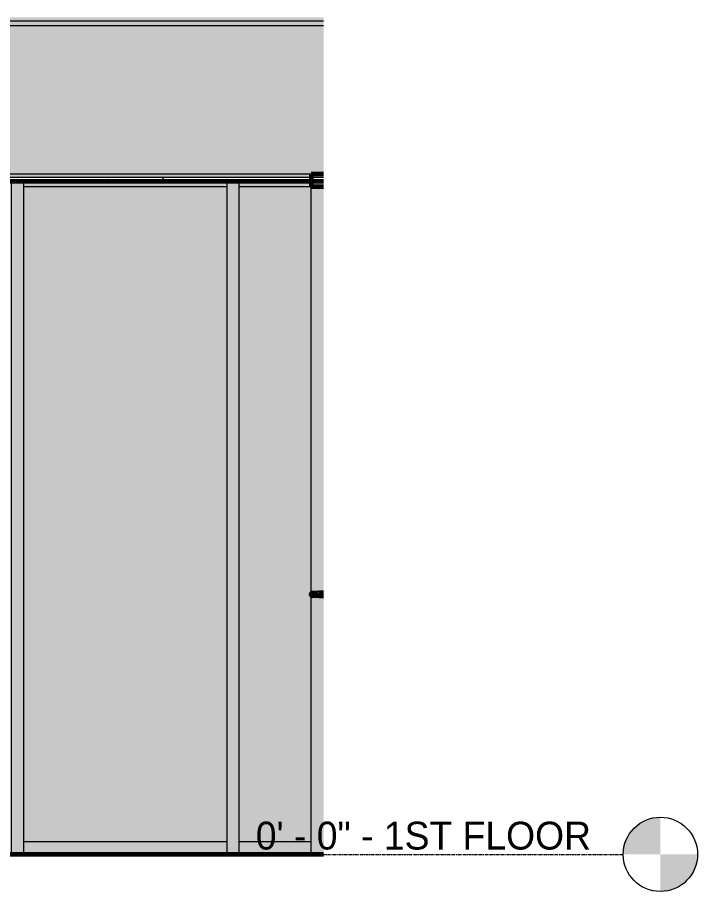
# Model space of a CAD drawing. Header units: inches. Extents: x -3547 to 1672, y -48 to 208.
# Drawn here: x 1562.6 to 1672.4, y -6 to 135.2 of the extents above; entities that cross this region are included whole.
import ezdxf

# ---------------------------------------------------------------- set-up
doc = ezdxf.new("R2010")
doc.units = ezdxf.units.IN
doc.header["$MEASUREMENT"] = 0
doc.linetypes.add('Aligning Line 1_8_', pattern=[0.25, 0.125, -0.125])
doc.linetypes.add('Grid Line 1_2_', pattern=[0.875, 0.5, -0.125, 0.125, -0.125])
for name, color, linetype, lineweight in [('0-2', 9, 'Continuous', 5), ('0-3', 165, 'Continuous', 5), ('0-4', 10, 'Continuous', 5), ('A-DOOR-2', 31, 'Continuous', 9), ('A-FLOR-5', 250, 'Continuous', 60), ('A-FLOR-7', 21, 'Continuous', 5), ('A-FLOR-8', 251, 'Continuous', 5), ('A-FLOR-LEVL', 51, 'Continuous', 9), ('A-FLOR-LEVL-1', 51, 'Grid Line 1_2_', 9), ('A-FLOR-LEVL-2', 151, 'Continuous', 9), ('A-FLOR-LEVL-3', 147, 'Continuous', 9), ('A-FLOR-MCUT-1', 7, 'Continuous', 18), ('A-FLOR-PATT-1', 253, 'Continuous', 9), ('A-FLOR-PATT-2', 90, 'Continuous', 9), ('A-GLAZ-CURT', 52, 'Continuous', 9), ('A-GLAZ-CWMG', 51, 'Continuous', 9), ('A-GLAZ-CWMG-1', 51, 'Continuous', 60), ('G-ANNO-SYMB', 111, 'Aligning Line 1_8_', 9), ('G-ANNO-SYMB-1', 147, 'Aligning Line 1_8_', 9)]:
    doc.layers.add(name, color=color, linetype=linetype, lineweight=lineweight)
doc.styles.add('Century Gothic', font='ufonts.com_century-gothic.ttf', dxfattribs={"height": 4.5})

# ---------------------------------------------------------------- blocks, each defined once
blk = doc.blocks.new('Level - Level Head - Circle-V26-Elevation 5 - d')
at = {"layer": 'A-FLOR-LEVL'}
h = blk.add_hatch(color=256, dxfattribs=at)
edge = h.paths.add_edge_path(flags=0)
edge.add_line((3782.1, 0), (3776.1, 0))
edge.add_arc((3782.1, 0), 6, 90, 180, ccw=False)
edge.add_line((3782.1, 6), (3782.1, 0))
h = blk.add_hatch(color=256, dxfattribs=at)
edge = h.paths.add_edge_path(flags=0)
edge.add_line((3782.1, -6), (3782.1, 0))
edge.add_line((3782.1, 0), (3788.1, 0))
edge.add_arc((3782.1, 0), 6, 270, 360, ccw=False)
at = {"layer": 'A-FLOR-LEVL-2'}
blk.add_circle((3782.1, 0), 6, dxfattribs=at)
blk = doc.blocks.new('CTR - 2nd Phase_rvt-8-Elevation 5 - d')
at = {"layer": 'A-FLOR-LEVL-1'}
blk.add_line((3321.5, 0), (3776.1, 0), dxfattribs=at)
at = {"layer": '0-2'}
blk.add_blockref('Level - Level Head - Circle-V26-Elevation 5 - d', (0, 0), dxfattribs=at)
at = {"layer": 'A-FLOR-LEVL', "insert": (3716.79, 5.28), "char_height": 4.5, "width": 64.9935, "attachment_point": 1, "style": 'Century Gothic'}
blk.add_mtext('0\' - 0" - 1ST FLOOR', dxfattribs=at)
blk = doc.blocks.new('Level - Level Head - Circle-V27-Elevation 5 - d')
at = {"layer": 'A-FLOR-LEVL'}
h = blk.add_hatch(color=256, dxfattribs=at)
edge = h.paths.add_edge_path(flags=0)
edge.add_line((3782.1, 0), (3776.1, 0))
edge.add_arc((3782.1, 0), 6, 90, 180, ccw=False)
edge.add_line((3782.1, 6), (3782.1, 0))
h = blk.add_hatch(color=256, dxfattribs=at)
edge = h.paths.add_edge_path(flags=0)
edge.add_line((3782.1, -6), (3782.1, 0))
edge.add_line((3782.1, 0), (3788.1, 0))
edge.add_arc((3782.1, 0), 6, 270, 360, ccw=False)
at = {"layer": 'A-FLOR-LEVL-3'}
blk.add_circle((3782.1, 0), 6, dxfattribs=at)
blk = doc.blocks.new('CTR - 1st Phase - Unit Layouts_rvt-8-Elevation 5 - d')
at = {"layer": 'A-FLOR-LEVL-1'}
blk.add_line((3321.5, 0), (3776.1, 0), dxfattribs=at)
at = {"layer": '0-3'}
blk.add_blockref('Level - Level Head - Circle-V27-Elevation 5 - d', (0, 0), dxfattribs=at)
at = {"layer": 'A-FLOR-LEVL', "insert": (3716.79, 5.28), "char_height": 4.5, "width": 64.9935, "attachment_point": 1, "style": 'Century Gothic'}
blk.add_mtext('0\' - 0" - 1ST FLOOR', dxfattribs=at)
blk = doc.blocks.new('CTR  - Topography_rvt-8-Elevation 5 - d')
at = {"layer": 'A-FLOR-LEVL-1'}
blk.add_line((3321.5, 0), (3776.1, 0), dxfattribs=at)
at = {"layer": 'G-ANNO-SYMB-1'}
blk.add_line((3369.84, 0), (3727.74, 0), dxfattribs=at)
at = {"layer": '0-3'}
blk.add_blockref('Level - Level Head - Circle-V27-Elevation 5 - d', (0, 0), dxfattribs=at)
at = {"layer": 'A-FLOR-LEVL', "insert": (3716.79, 5.28), "char_height": 4.5, "width": 64.9935, "attachment_point": 1, "style": 'Century Gothic'}
blk.add_mtext('0\' - 0" - 1ST FLOOR', dxfattribs=at)
blk = doc.blocks.new('CTR - 1st Phase - Shell_rvt-8-Elevation 5 - d')
at = {"layer": 'A-FLOR-7'}
h = blk.add_hatch(color=256, dxfattribs=at)
h.paths.add_polyline_path([(3407.86, 109.87), (3407.86, 133.87), (3369.84, 133.87), (3369.84, 109.87), (3392.21, 109.87)], flags=0)
h.paths.add_polyline_path([(3727.74, 109.87), (3727.74, 133.87), (3479.22, 133.87), (3479.22, 109.87), (3638.26, 109.87)], flags=0)
at = {"layer": 'A-FLOR-8'}
h = blk.add_hatch(color=256, dxfattribs=at)
h.paths.add_polyline_path([(3641.32, 109.37), (3727.74, 109.37), (3727.74, 109.87), (3479.22, 109.87), (3479.22, 109.37), (3639.32, 109.37)], flags=0)
h.paths.add_polyline_path([(3369.84, 109.37), (3407.86, 109.37), (3407.86, 109.87), (3369.84, 109.87), (3369.84, 109.39)], flags=0)
at = {"layer": 'A-FLOR-PATT-1'}
h = blk.add_hatch(dxfattribs=at)
h.set_pattern_fill('FP_25', color=256, style=0, pattern_type=2)
h.set_pattern_definition([(0, (0, 0), (7.68, 1.92), [0.634, -5.126, 0.634, -5.126, -30.72]), (0, (0, 0), (7.68, 1.92), [-11.52, 0.634, -10.886, 0.634, -5.126, -13.44]), (0, (0, 0), (7.68, 1.92), [-28.8, 0.634, -3.206, 0.634, -8.966]), (120, (2.88, 0.96), (-5.5027688, 5.6910751), [0.634, -5.126, 0.634, -5.126, -30.72]), (120, (2.88, 0.96), (-5.5027688, 5.6910751), [-11.52, 0.634, -10.886, 0.634, -5.126, -13.44]), (120, (2.88, 0.96), (-5.5027688, 5.6910751), [-28.8, 0.634, -3.206, 0.634, -8.966]), (240, (3.84, 4.8), (-2.1772312, -7.6110751), [0.634, -5.126, 0.634, -5.126, -30.72]), (240, (3.84, 4.8), (-2.1772312, -7.6110751), [-11.52, 0.634, -10.886, 0.634, -5.126, -13.44]), (240, (3.84, 4.8), (-2.1772312, -7.6110751), [-28.8, 0.634, -3.206, 0.634, -8.966])])
h.paths.add_polyline_path([(3479.22, 134.62), (3727.74, 134.62), (3727.74, 135.21), (3479.22, 135.21)], flags=0)
h.paths.add_polyline_path([(3369.84, 134.62), (3407.86, 134.62), (3407.86, 135.21), (3369.84, 135.21), (3369.84, 134.65)], flags=0)
h = blk.add_hatch(dxfattribs=at)
h.set_pattern_fill('FP_26', color=256, style=0, pattern_type=2)
h.set_pattern_definition([(0, (0, 0), (0, 2.399), []), (315, (0, 0), (2.3985062, 0), [3.393, -3.393]), (45, (0, 0), (2.3985062, 0), [3.393, -3.393])])
h.paths.add_polyline_path([(3638.26, 133.87), (3727.74, 133.87), (3727.74, 134.62), (3479.22, 134.62), (3479.22, 133.87), (3633.32, 133.87)], flags=0)
h.paths.add_polyline_path([(3381.03, 133.87), (3407.86, 133.87), (3407.86, 134.62), (3369.84, 134.6), (3369.84, 133.87)], flags=0)
at = {"layer": 'A-FLOR-PATT-2'}
h = blk.add_hatch(dxfattribs=at)
h.set_pattern_fill('FP_10', color=256, style=0, pattern_type=2)
h.set_pattern_definition([(0, (0, 0), (15.36, 3.84), [0.634, -10.886, 0.634, -10.886, -61.44]), (0, (0, 0), (15.36, 3.84), [-23.04, 0.634, -22.406, 0.634, -10.886, -26.88]), (0, (0, 0), (15.36, 3.84), [-57.6, 0.634, -7.046, 0.634, -18.566]), (120, (5.76, 1.92), (-11.0055376, 11.3821502), [0.634, -10.886, 0.634, -10.886, -61.44]), (120, (5.76, 1.92), (-11.0055376, 11.3821502), [-23.04, 0.634, -22.406, 0.634, -10.886, -26.88]), (120, (5.76, 1.92), (-11.0055376, 11.3821502), [-57.6, 0.634, -7.046, 0.634, -18.566]), (240, (7.68, 9.6), (-4.3544624, -15.2221502), [0.634, -10.886, 0.634, -10.886, -61.44]), (240, (7.68, 9.6), (-4.3544624, -15.2221502), [-23.04, 0.634, -22.406, 0.634, -10.886, -26.88]), (240, (7.68, 9.6), (-4.3544624, -15.2221502), [-57.6, 0.634, -7.046, 0.634, -18.566])])
h.paths.add_polyline_path([(3369.84, 108.75), (3407.86, 108.75), (3407.86, 109.37), (3369.84, 109.36)], flags=0)
h.paths.add_polyline_path([(3727.74, 108.75), (3727.74, 109.37), (3479.22, 109.37), (3479.22, 108.75), (3725.72, 108.75)], flags=0)
at = {"layer": 'A-FLOR-5'}
for p, q in [((3479.22, 108.75), (3727.74, 108.75)), ((3727.74, 0), (3369.84, 0))]:
    blk.add_line(p, q, dxfattribs=at)
at = {"layer": 'A-FLOR-LEVL-1'}
blk.add_line((3321.5, 0), (3776.1, 0), dxfattribs=at)
at = {"layer": 'A-FLOR-MCUT-1'}
for p, q in [((3727.74, 134.62), (3479.22, 134.62)), ((3727.74, 133.87), (3479.22, 133.87)), ((3727.74, 109.87), (3479.22, 109.87)), ((3727.74, 109.37), (3479.22, 109.37))]:
    blk.add_line(p, q, dxfattribs=at)
at = {"layer": 'G-ANNO-SYMB-1'}
blk.add_line((3369.84, 0), (3727.74, 0), dxfattribs=at)
at = {"layer": '0-3'}
blk.add_blockref('Level - Level Head - Circle-V27-Elevation 5 - d', (0, 0), dxfattribs=at)
at = {"layer": 'A-FLOR-LEVL', "insert": (3716.79, 5.28), "char_height": 4.5, "width": 64.9935, "attachment_point": 1, "style": 'Century Gothic'}
blk.add_mtext('0\' - 0" - 1ST FLOOR', dxfattribs=at)
blk = doc.blocks.new('CTR - 1st Phase -Stairs _ Elevators_rvt-8-Elevation 5 - d')
at = {"layer": 'A-FLOR-LEVL-1'}
blk.add_line((3321.5, 0), (3776.1, 0), dxfattribs=at)
at = {"layer": '0-3'}
blk.add_blockref('Level - Level Head - Circle-V27-Elevation 5 - d', (0, 0), dxfattribs=at)
at = {"layer": 'A-FLOR-LEVL', "insert": (3716.79, 5.28), "char_height": 4.5, "width": 64.9935, "attachment_point": 1, "style": 'Century Gothic'}
blk.add_mtext('0\' - 0" - 1ST FLOOR', dxfattribs=at)
blk = doc.blocks.new('System Panel - Glazed-2030644-Elevation 5 - d')
at = {"layer": 'A-GLAZ-CURT'}
blk.add_hatch(color=256, dxfattribs=at).paths.add_polyline_path([(3712.12, 2), (3712.12, 107.88), (3679.32, 107.88), (3679.32, 2), (3683, 2)], flags=0)
blk = doc.blocks.new('System Panel - Glazed-2030645-Elevation 5 - d')
at = {"layer": 'A-GLAZ-CURT'}
blk.add_hatch(color=256, dxfattribs=at).paths.add_polyline_path([(3725.72, 2), (3725.72, 41.6), (3725.62, 41.65), (3725.47, 42), (3725.62, 42.35), (3725.72, 42.4), (3725.72, 107.88), (3714.12, 107.88), (3714.12, 2)], flags=0)
blk = doc.blocks.new('Rectangular Mullion - 2_ x 4_ rectangular-1900240-Elevation 5 - d')
at = {"layer": 'A-GLAZ-CWMG'}
blk.add_hatch(color=256, dxfattribs=at).paths.add_polyline_path([(3712.12, 107.88), (3712.12, 108.75), (3679.32, 108.75), (3679.32, 107.88)], flags=0)
for p, q in [((3679.32, 107.88), (3679.32, 108.75)), ((3712.12, 108.75), (3712.12, 107.88)), ((3679.32, 107.88), (3712.12, 107.88))]:
    blk.add_line(p, q, dxfattribs=at)
blk = doc.blocks.new('Rectangular Mullion - 2_ x 4_ rectangular-1890806-Elevation 5 - d')
at = {"layer": 'A-GLAZ-CWMG'}
blk.add_hatch(color=256, dxfattribs=at).paths.add_polyline_path([(3725.72, 107.88), (3725.72, 108.75), (3714.12, 108.75), (3714.12, 107.88)], flags=0)
for q in [(3714.12, 108.75), (3725.72, 107.88)]:
    blk.add_line((3714.12, 107.88), q, dxfattribs=at)
blk = doc.blocks.new('Rectangular Mullion - 2_ x 4_ rectangular-1900241-Elevation 5 - d')
at = {"layer": 'A-GLAZ-CWMG'}
blk.add_hatch(color=256, dxfattribs=at).paths.add_polyline_path([(3679.32, 0), (3712.12, 0), (3712.12, 2), (3679.32, 2)], flags=0)
for p, q in [((3679.32, 0), (3679.32, 2)), ((3712.12, 2), (3679.32, 2)), ((3712.12, 2), (3712.12, 0))]:
    blk.add_line(p, q, dxfattribs=at)
blk = doc.blocks.new('Rectangular Mullion - 2_ x 4_ rectangular-1890807-Elevation 5 - d')
at = {"layer": 'A-GLAZ-CWMG'}
blk.add_hatch(color=256, dxfattribs=at).paths.add_polyline_path([(3714.12, 0), (3725.72, 0), (3725.72, 2), (3714.12, 2)], flags=0)
for p in [(3714.12, 0), (3725.72, 2)]:
    blk.add_line(p, (3714.12, 2), dxfattribs=at)
blk = doc.blocks.new('Rectangular Mullion - 2_ x 4_ rectangular-2030640-Elevation 5 - d')
at = {"layer": 'A-GLAZ-CWMG'}
blk.add_hatch(color=256, dxfattribs=at).paths.add_polyline_path([(3677.32, 0), (3679.32, 0), (3679.32, 108.75), (3677.32, 108.75), (3677.32, 12)], flags=0)
for p, q in [((3677.32, 108.75), (3677.32, 0)), ((3679.32, 0), (3679.32, 108.75))]:
    blk.add_line(p, q, dxfattribs=at)
blk = doc.blocks.new('Storefront_Entry_Door-_Single_7051 - Store Front Single Door-2030651-Elevation 5 - d')
at = {"layer": 'A-DOOR-2'}
for points in [[(3725.97, 41.5), (3726.33, 41.65), (3726.47, 42), (3726.33, 42.35), (3725.97, 42.5), (3725.62, 42.35), (3725.47, 42), (3725.62, 41.65), (3725.72, 41.6)], [(3726.97, 42), (3727.74, 42), (3727.72, 42.5), (3726.97, 42.48), (3726.97, 42.09)], [(3726.97, 41.5), (3726.97, 42), (3726.47, 42), (3726.45, 41.85), (3726.41, 41.75), (3726.34, 41.68), (3726.31, 41.64), (3726.26, 41.62), (3726.19, 41.56), (3726.02, 41.52), (3726.34, 41.5), (3726.89, 41.51)], [(3727.04, 41.5), (3727.74, 41.52), (3727.74, 42), (3726.97, 42), (3726.97, 41.5)]]:
    blk.add_hatch(color=256, dxfattribs=at).paths.add_polyline_path(points, flags=0)
h = blk.add_hatch(color=256, dxfattribs=at)
h.paths.add_polyline_path([(3726.68, 42), (3726.97, 42), (3726.96, 42.5), (3726.18, 42.47), (3726.26, 42.4), (3726.38, 42.29), (3726.43, 42.2), (3726.46, 42.07), (3726.47, 42), (3726.66, 42)], flags=0)
h.paths.add_polyline_path([(3726.22, 42.43), (3726.18, 42.47), (3726.18, 42.45), (3726.22, 42.43)], flags=0)
for p, q in [((3727.74, 42.5), (3726.97, 42.5)), ((3726.97, 41.5), (3727.74, 41.5))]:
    blk.add_line(p, q, dxfattribs=at)
at = {"layer": 'A-DOOR-2', "flags": 128}
for points in [[(3725.47, 42), (3725.47, 42.02), (3725.48, 42.04), (3725.48, 42.06), (3725.48, 42.08), (3725.48, 42.1), (3725.49, 42.12), (3725.49, 42.14), (3725.5, 42.16), (3725.51, 42.18), (3725.51, 42.19), (3725.52, 42.21), (3725.53, 42.23), (3725.54, 42.25), (3725.55, 42.27), (3725.56, 42.28), (3725.57, 42.3), (3725.58, 42.31), (3725.6, 42.33), (3725.61, 42.34), (3725.63, 42.36), (3725.64, 42.37), (3725.66, 42.39), (3725.67, 42.4), (3725.69, 42.41), (3725.7, 42.42), (3725.72, 42.43), (3725.74, 42.44), (3725.76, 42.45), (3725.77, 42.46), (3725.79, 42.47), (3725.81, 42.47), (3725.83, 42.48), (3725.85, 42.48), (3725.87, 42.49), (3725.89, 42.49), (3725.91, 42.5), (3725.93, 42.5), (3725.95, 42.5), (3725.97, 42.5)], [(3725.97, 42.5), (3725.98, 42.5), (3725.98, 42.5), (3725.99, 42.5), (3725.99, 42.5), (3726, 42.5), (3726.01, 42.5), (3726.02, 42.5), (3726.04, 42.5), (3726.05, 42.5), (3726.07, 42.5), (3726.09, 42.5), (3726.11, 42.5), (3726.13, 42.5), (3726.15, 42.5), (3726.17, 42.5), (3726.2, 42.5), (3726.22, 42.5), (3726.25, 42.5), (3726.28, 42.5), (3726.31, 42.5), (3726.34, 42.5), (3726.37, 42.5), (3726.4, 42.5), (3726.43, 42.5), (3726.47, 42.5), (3726.5, 42.5), (3726.54, 42.5), (3726.57, 42.5), (3726.61, 42.5), (3726.65, 42.5), (3726.69, 42.5), (3726.73, 42.5), (3726.76, 42.5), (3726.8, 42.5), (3726.84, 42.5), (3726.88, 42.5), (3726.92, 42.5), (3726.96, 42.5), (3726.97, 42.5)], [(3725.97, 41.5), (3725.95, 41.5), (3725.93, 41.5), (3725.91, 41.5), (3725.89, 41.51), (3725.87, 41.51), (3725.85, 41.51), (3725.84, 41.52), (3725.82, 41.53), (3725.8, 41.53), (3725.78, 41.54), (3725.76, 41.55), (3725.74, 41.56), (3725.73, 41.57), (3725.71, 41.58), (3725.69, 41.59), (3725.68, 41.6), (3725.66, 41.61), (3725.64, 41.62), (3725.63, 41.64), (3725.62, 41.65), (3725.6, 41.67), (3725.59, 41.68), (3725.58, 41.7), (3725.56, 41.71), (3725.55, 41.73), (3725.54, 41.75), (3725.53, 41.76), (3725.52, 41.78), (3725.52, 41.8), (3725.51, 41.82), (3725.5, 41.84), (3725.49, 41.86), (3725.49, 41.88), (3725.48, 41.9), (3725.48, 41.92), (3725.48, 41.93), (3725.48, 41.95), (3725.47, 41.97), (3725.47, 41.99)], [(3726.97, 41.5), (3726.93, 41.5), (3726.89, 41.5), (3726.85, 41.5), (3726.81, 41.5), (3726.78, 41.5), (3726.74, 41.5), (3726.7, 41.5), (3726.66, 41.5), (3726.62, 41.5), (3726.58, 41.5), (3726.55, 41.5), (3726.51, 41.5), (3726.48, 41.5), (3726.44, 41.5), (3726.41, 41.5), (3726.38, 41.5), (3726.34, 41.5), (3726.31, 41.5), (3726.28, 41.5), (3726.26, 41.5), (3726.23, 41.5), (3726.2, 41.5), (3726.18, 41.5), (3726.15, 41.5), (3726.13, 41.5), (3726.11, 41.5), (3726.09, 41.5), (3726.07, 41.5), (3726.06, 41.5), (3726.04, 41.5), (3726.03, 41.5), (3726.02, 41.5), (3726.01, 41.5), (3726, 41.5), (3725.99, 41.5), (3725.98, 41.5), (3725.98, 41.5), (3725.98, 41.5), (3725.97, 41.5)]]:
    blk.add_lwpolyline(points, dxfattribs=at)
at = {"layer": 'A-DOOR-2'}
for start, end in [(0, 180), (180, 0)]:
    blk.add_arc((3725.97, 42), 0.5, start, end, dxfattribs=at)
blk = doc.blocks.new('Rectangular Mullion - 2_ x 4_ rectangular-V11-Elevation 5 - d')
at = {"layer": 'A-GLAZ-CWMG'}
h = blk.add_hatch(color=256, dxfattribs=at)
h.paths.add_polyline_path([(3725.72, 0), (3727.74, 0), (3727.74, 41.5), (3725.93, 41.52), (3725.72, 41.6), (3725.72, 2)], flags=0)
h.paths.add_polyline_path([(3726.1, 41.55), (3726.22, 41.58), (3726.26, 41.62), (3726.11, 41.56)], flags=0)
h.paths.add_polyline_path([(3726.34, 41.58), (3726.46, 41.87), (3726.45, 41.94), (3726.35, 41.7), (3726.41, 41.75), (3726.37, 41.65)], flags=0)
h.paths.add_polyline_path([(3726.22, 42.43), (3726.22, 42.45), (3726.22, 42.43)], flags=0)
h.paths.add_polyline_path([(3726.33, 42.35), (3726.18, 42.45), (3726.09, 42.5), (3727.74, 42.5), (3727.74, 107.88), (3725.72, 107.88), (3725.72, 42.4), (3725.97, 42.5), (3726.29, 42.37)], flags=0)
h.paths.add_polyline_path([(3726.47, 42), (3726.43, 42.2), (3726.38, 42.29), (3726.34, 42.32), (3726.46, 42.02)], flags=0)
for p, q in [((3725.72, 42.4), (3725.72, 107.88)), ((3725.72, 0), (3725.72, 41.6))]:
    blk.add_line(p, q, dxfattribs=at)
blk = doc.blocks.new('Rectangular Mullion - 2_ x 4_ rectangular-1978849-Elevation 5 - d')
at = {"layer": 'A-GLAZ-CWMG'}
blk.add_hatch(color=256, dxfattribs=at).paths.add_polyline_path([(3727.74, 107.88), (3727.74, 108.75), (3725.72, 108.75), (3725.72, 107.88)], flags=0)
at = {"layer": 'A-GLAZ-CWMG-1'}
for p, q in [((3725.72, 109.88), (3725.72, 107.88)), ((3727.74, 109.88), (3725.72, 109.88)), ((3725.72, 107.88), (3727.74, 107.88))]:
    blk.add_line(p, q, dxfattribs=at)
blk = doc.blocks.new('Level - Level Head - Circle-50818-Elevation 5 - d')
at = {"layer": 'A-FLOR-LEVL'}
h = blk.add_hatch(color=256, dxfattribs=at)
edge = h.paths.add_edge_path(flags=0)
edge.add_line((3782.1, 0), (3776.1, 0))
edge.add_arc((3782.1, 0), 6, 90, 180, ccw=False)
edge.add_line((3782.1, 6), (3782.1, 0))
h = blk.add_hatch(color=256, dxfattribs=at)
edge = h.paths.add_edge_path(flags=0)
edge.add_line((3782.1, -6), (3782.1, 0))
edge.add_line((3782.1, 0), (3788.1, 0))
edge.add_arc((3782.1, 0), 6, 270, 360, ccw=False)
blk.add_circle((3782.1, 0), 6, dxfattribs=at)

msp = doc.modelspace()

# ---------------------------------------------------------------- linework, layer by layer
at = {"layer": 'A-FLOR-LEVL-1'}
msp.add_line((1205.78, 0), (1660.38, 0), dxfattribs=at)
at = {"layer": 'G-ANNO-SYMB'}
msp.add_line((1254.13, 0), (1612.02, 0), dxfattribs=at)

# ---------------------------------------------------------------- block references
at = {"layer": '0-4'}
for name in ['CTR - 1st Phase - Shell_rvt-8-Elevation 5 - d', 'CTR - 2nd Phase_rvt-8-Elevation 5 - d', 'CTR - 1st Phase - Unit Layouts_rvt-8-Elevation 5 - d', 'CTR  - Topography_rvt-8-Elevation 5 - d', 'CTR - 1st Phase -Stairs _ Elevators_rvt-8-Elevation 5 - d']:
    msp.add_blockref(name, (-2115.71, 0), dxfattribs=at)
at = {"layer": 'A-DOOR-2'}
msp.add_blockref('Storefront_Entry_Door-_Single_7051 - Store Front Single Door-2030651-Elevation 5 - d', (-2115.71, 0), dxfattribs=at)
at = {"layer": 'A-FLOR-LEVL'}
msp.add_blockref('Level - Level Head - Circle-50818-Elevation 5 - d', (-2115.71, 0), dxfattribs=at)
at = {"layer": 'A-GLAZ-CURT'}
for name in ['System Panel - Glazed-2030644-Elevation 5 - d', 'System Panel - Glazed-2030645-Elevation 5 - d']:
    msp.add_blockref(name, (-2115.71, 0), dxfattribs=at)
at = {"layer": 'A-GLAZ-CWMG'}
for name, p in [('Rectangular Mullion - 2_ x 4_ rectangular-2030640-Elevation 5 - d', (-2115.71, 0)), ('Rectangular Mullion - 2_ x 4_ rectangular-1900240-Elevation 5 - d', (-2115.71, 0)), ('Rectangular Mullion - 2_ x 4_ rectangular-2030640-Elevation 5 - d', (-2080.91, 0)), ('Rectangular Mullion - 2_ x 4_ rectangular-1890806-Elevation 5 - d', (-2115.71, 0)), ('Rectangular Mullion - 2_ x 4_ rectangular-1978849-Elevation 5 - d', (-2115.71, 0)), ('Rectangular Mullion - 2_ x 4_ rectangular-V11-Elevation 5 - d', (-2115.71, 0)), ('Rectangular Mullion - 2_ x 4_ rectangular-1900241-Elevation 5 - d', (-2115.71, 0)), ('Rectangular Mullion - 2_ x 4_ rectangular-1890807-Elevation 5 - d', (-2115.71, 0))]:
    msp.add_blockref(name, p, dxfattribs=at)

# ---------------------------------------------------------------- texts
at = {"layer": 'A-FLOR-LEVL', "insert": (1601.08, 5.28), "char_height": 4.5, "width": 64.9935, "attachment_point": 1, "style": 'Century Gothic'}
msp.add_mtext('0\' - 0" - 1ST FLOOR', dxfattribs=at)

doc.saveas('drawing.dxf')
